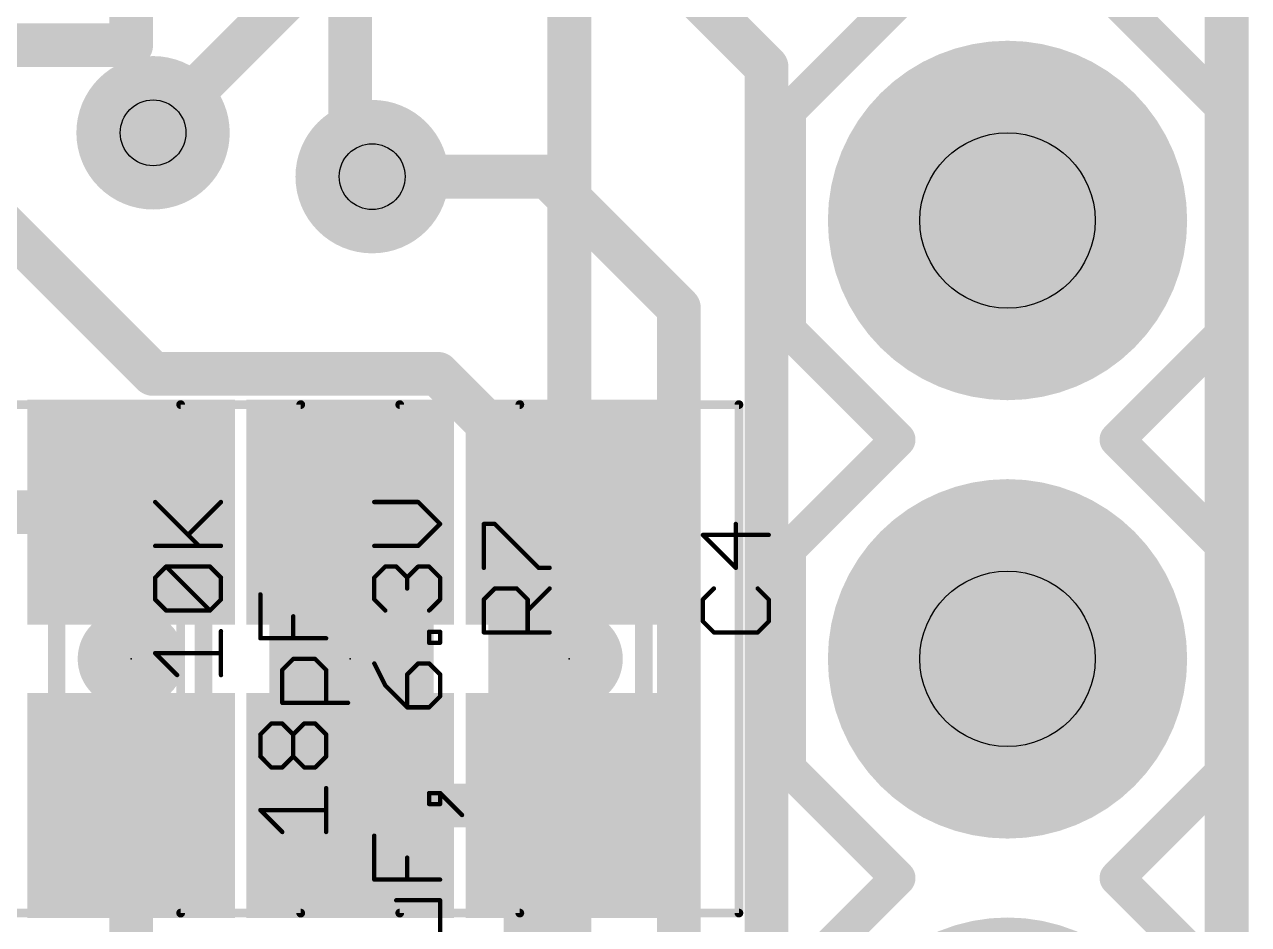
# Model space of a CAD drawing. Extents: x -26 to 81, y -15 to 33.
# Drawn here: x 10.81 to 17.91, y 11.16 to 16.38 of the extents above; entities that cross this region are included whole.
import ezdxf

# ---------------------------------------------------------------- set-up
doc = ezdxf.new("R2010")
doc.units = 0
for name, color, linetype in [('1', 12, 'CONTINUOUS'), ('16', 132, 'CONTINUOUS'), ('17', 110, 'CONTINUOUS'), ('18', 110, 'CONTINUOUS'), ('20', 53, 'CONTINUOUS'), ('21', 53, 'CONTINUOUS'), ('23', 53, 'CONTINUOUS'), ('25', 253, 'CONTINUOUS'), ('27', 253, 'CONTINUOUS'), ('29', 253, 'CONTINUOUS'), ('30', 253, 'CONTINUOUS'), ('31', 253, 'CONTINUOUS'), ('39', 12, 'CONTINUOUS'), ('44', 253, 'CONTINUOUS'), ('51', 53, 'CONTINUOUS')]:
    doc.layers.add(name, color=color, linetype=linetype)

# ---------------------------------------------------------------- blocks, each defined once
blk = doc.blocks.new('RECT')
blk.add_solid([(-0.5, -0.5), (0.5, -0.5), (-0.5, 0.5), (0.5, 0.5)])
blk = doc.blocks.new('ROUNDP')
at = {"const_width": 0.5}
blk.add_lwpolyline([(0, -0.25, 1), (0, 0.25, 1), (0, -0.25)], format="xyb", dxfattribs=at)
blk = doc.blocks.new('ROUNDV')
at = {"const_width": 0.5}
blk.add_lwpolyline([(0, -0.25, 1), (0, 0.25, 1), (0, -0.25)], format="xyb", dxfattribs=at)

msp = doc.modelspace()

# ---------------------------------------------------------------- linework, layer by layer
at = {"layer": '1', "const_width": 0.254}
for points in [[(11.43, 16.256), (11.43, 19.685)], [(17.78, 19.685), (17.78, 0)], [(12.2, 17.55), (12.2, 16.391)], [(12.7, 17.55), (12.7, 15.621)], [(13.97, 16.51), (13.97, 13.55)], [(12.2, 16.391), (11.557, 15.748)], [(0, 16.256), (11.43, 16.256)], [(12.7, 15.621), (12.827, 15.494)], [(11.43, 13.55), (10.502, 13.55)], [(11.43, 11.85), (11.43, 9.74)], [(13.97, 11.85), (12.7, 11.85)], [(13.97, 9.74), (13.97, 11.85)]]:
    msp.add_lwpolyline(points, dxfattribs=at)
at = {"layer": '1', "const_width": 0.127}
for points in [[(12.2449, 16.3461, 1), (12.1551, 16.4359)], [(12.1365, 16.391, 1), (12.2635, 16.391)], [(11.3665, 16.256, 1), (11.4935, 16.256)], [(11.43, 16.1925, 1), (11.43, 16.3195)], [(11.5121, 15.7929, 1), (11.6019, 15.7031)], [(12.7449, 15.6659, 1), (12.6551, 15.5761)], [(12.6365, 15.621, 1), (12.7635, 15.621)], [(12.7821, 15.4491, 1), (12.8719, 15.5389)], [(11.43, 13.4865, 1), (11.43, 13.6135)], [(13.9065, 13.55, 1), (14.0335, 13.55)], [(11.4935, 11.85, 1), (11.3665, 11.85)], [(12.7, 11.9135, 1), (12.7, 11.7865)], [(14.0335, 11.85, 1), (13.9065, 11.85)], [(13.97, 11.7865, 1), (13.97, 11.9135)]]:
    msp.add_lwpolyline(points, format="xyb", dxfattribs=at)
at = {"layer": '16', "const_width": 0.254}
for points in [[(17.78, 19.685), (17.78, 0)], [(11.557, 15.748), (12.319, 16.51)], [(14.732, 16.51), (15.113, 16.129)], [(15.113, 16.129), (15.113, 10.287)], [(10.16, 15.748), (11.557, 14.351)], [(12.827, 15.494), (13.843, 15.494)], [(13.843, 15.494), (14.605, 14.732)], [(14.605, 14.732), (14.605, 3.175)], [(11.557, 14.351), (13.208, 14.351)], [(13.208, 14.351), (13.716, 13.843)], [(13.716, 13.843), (13.716, 5.08)]]:
    msp.add_lwpolyline(points, dxfattribs=at)
at = {"layer": '16', "const_width": 0.127}
for points in [[(15.1765, 16.129, 1), (15.0495, 16.129)], [(15.0681, 16.0841, 1), (15.1579, 16.1739)], [(11.5121, 15.7929, 1), (11.6019, 15.7031)], [(12.827, 15.5575, 1), (12.827, 15.4305)], [(13.8879, 15.5389, 1), (13.7981, 15.4491)], [(13.843, 15.4305, 1), (13.843, 15.5575)], [(14.6685, 14.732, 1), (14.5415, 14.732)], [(14.5601, 14.6871, 1), (14.6499, 14.7769)], [(11.557, 14.4145, 1), (11.557, 14.2875)], [(13.2529, 14.3959, 1), (13.1631, 14.3061)], [(13.208, 14.2875, 1), (13.208, 14.4145)], [(11.5121, 14.3061, 1), (11.6019, 14.3959)], [(13.7795, 13.843, 1), (13.6525, 13.843)], [(13.6711, 13.7981, 1), (13.7609, 13.8879)]]:
    msp.add_lwpolyline(points, format="xyb", dxfattribs=at)
at = {"layer": '20', "const_width": 0.2032}
msp.add_lwpolyline([(17.78, 0), (17.78, 33.02)], dxfattribs=at)
at = {"layer": '21'}
for points, const_width in [([(15.875, 16.51), (15.24, 15.875)], 0.2032), ([(17.78, 15.875), (17.145, 16.51)], 0.2032), ([(15.24, 14.605), (15.24, 15.875)], 0.2032), ([(17.78, 15.875), (17.78, 14.605)], 0.2032), ([(15.875, 13.97), (15.24, 14.605)], 0.2032), ([(17.78, 14.605), (17.145, 13.97)], 0.2032), ([(15.875, 13.97), (15.24, 13.335)], 0.2032), ([(17.78, 13.335), (17.145, 13.97)], 0.2032), ([(15.24, 12.065), (15.24, 13.335)], 0.2032), ([(17.78, 13.335), (17.78, 12.065)], 0.2032), ([(11.3995, 12.7), (11.4605, 12.7)], 0.5588), ([(14.0005, 12.7), (13.9395, 12.7)], 0.5588), ([(15.875, 11.43), (15.24, 12.065)], 0.2032), ([(17.78, 12.065), (17.145, 11.43)], 0.2032), ([(15.875, 11.43), (15.24, 10.795)], 0.2032), ([(17.78, 10.795), (17.145, 11.43)], 0.2032)]:
    msp.add_lwpolyline(points, dxfattribs=dict(at, const_width=const_width))
for points, const_width in [([(15.2908, 15.875, 1), (15.1892, 15.875)], 0.1016), ([(17.8308, 15.875, 1), (17.7292, 15.875)], 0.1016), ([(15.2041, 15.9109, 1), (15.2759, 15.8391)], 0.1016), ([(17.7441, 15.8391, 1), (17.8159, 15.9109)], 0.1016), ([(15.2759, 14.6409, 1), (15.2041, 14.5691)], 0.1016), ([(17.8159, 14.5691, 1), (17.7441, 14.6409)], 0.1016), ([(15.1892, 14.605, 1), (15.2908, 14.605)], 0.1016), ([(17.7292, 14.605, 1), (17.8308, 14.605)], 0.1016), ([(15.9109, 13.9341, 1), (15.8391, 14.0059)], 0.1016), ([(15.8391, 13.9341, 1), (15.9109, 14.0059)], 0.1016), ([(17.1809, 14.0059, 1), (17.1091, 13.9341)], 0.1016), ([(17.1091, 14.0059, 1), (17.1809, 13.9341)], 0.1016), ([(15.2908, 13.335, 1), (15.1892, 13.335)], 0.1016), ([(15.2041, 13.3709, 1), (15.2759, 13.2991)], 0.1016), ([(17.8308, 13.335, 1), (17.7292, 13.335)], 0.1016), ([(17.7441, 13.2991, 1), (17.8159, 13.3709)], 0.1016), ([(11.3995, 12.8397, 1), (11.3995, 12.5603)], 0.2794), ([(11.4605, 12.5603, 1), (11.4605, 12.8397)], 0.2794), ([(13.9395, 12.8397, 1), (13.9395, 12.5603)], 0.2794), ([(14.0005, 12.5603, 1), (14.0005, 12.8397)], 0.2794), ([(15.2759, 12.1009, 1), (15.2041, 12.0291)], 0.1016), ([(17.8159, 12.0291, 1), (17.7441, 12.1009)], 0.1016), ([(15.1892, 12.065, 1), (15.2908, 12.065)], 0.1016), ([(17.7292, 12.065, 1), (17.8308, 12.065)], 0.1016), ([(15.9109, 11.3941, 1), (15.8391, 11.4659)], 0.1016), ([(15.8391, 11.3941, 1), (15.9109, 11.4659)], 0.1016), ([(17.1809, 11.4659, 1), (17.1091, 11.3941)], 0.1016), ([(17.1091, 11.4659, 1), (17.1809, 11.3941)], 0.1016)]:
    msp.add_lwpolyline(points, format="xyb", dxfattribs=dict(at, const_width=const_width))
at = {"layer": '23'}
for p in [(11.43, 12.7), (12.7, 12.7), (13.97, 12.7)]:
    msp.add_point(p, dxfattribs=at)
at = {"layer": '25', "const_width": 0.0254}
for points in [[(13.4744, 13.2275), (13.4744, 13.4817)], [(13.4744, 13.4817), (13.5379, 13.4817)], [(13.5379, 13.4817), (13.7921, 13.2275)], [(14.935, 13.2275), (14.935, 13.4817)], [(15.1257, 13.4182), (14.7444, 13.4182)], [(14.7444, 13.4182), (14.935, 13.2275)], [(13.7921, 13.2275), (13.8557, 13.2275)], [(13.4744, 13.0439), (13.5379, 13.1075)], [(13.4744, 12.8533), (13.4744, 13.0439)], [(13.5379, 13.1075), (13.665, 13.1075)], [(13.665, 13.1075), (13.7286, 13.0439)], [(13.7286, 12.9804), (13.8557, 13.1075)], [(13.7286, 13.0439), (13.7286, 12.8533)], [(14.8079, 13.1075), (14.7444, 13.0439)], [(14.7444, 13.0439), (14.7444, 12.9168)], [(15.1257, 13.0439), (15.0621, 13.1075)], [(15.1257, 12.9168), (15.1257, 13.0439)], [(14.7444, 12.9168), (14.8079, 12.8533)], [(15.0621, 12.8533), (15.1257, 12.9168)], [(13.8557, 12.8533), (13.4744, 12.8533)], [(14.8079, 12.8533), (15.0621, 12.8533)]]:
    msp.add_lwpolyline(points, dxfattribs=at)
at = {"layer": '25', "const_width": 0.0127}
for points in [[(13.4807, 13.4817, 1), (13.468, 13.4817)], [(13.4744, 13.4881, 1), (13.4744, 13.4754)], [(13.5424, 13.4862, 1), (13.5334, 13.4772)], [(13.5379, 13.4754, 1), (13.5379, 13.4881)], [(14.9414, 13.4817, 1), (14.9287, 13.4817)], [(14.7444, 13.4245, 1), (14.7444, 13.4118)], [(14.7489, 13.4226, 1), (14.7399, 13.4137)], [(15.1257, 13.4118, 1), (15.1257, 13.4245)], [(13.468, 13.2275, 1), (13.4807, 13.2275)], [(13.7921, 13.2338, 1), (13.7921, 13.2211)], [(13.7877, 13.223, 1), (13.7966, 13.232)], [(13.8557, 13.2211, 1), (13.8557, 13.2338)], [(14.9287, 13.2275, 1), (14.9414, 13.2275)], [(14.9305, 13.223, 1), (14.9395, 13.232)], [(13.4807, 13.0439, 1), (13.468, 13.0439)], [(13.5379, 13.1138, 1), (13.5379, 13.1012)], [(13.5424, 13.103, 1), (13.5334, 13.112)], [(13.6695, 13.112, 1), (13.6605, 13.103)], [(13.665, 13.1012, 1), (13.665, 13.1138)], [(13.7349, 13.0439, 1), (13.7222, 13.0439)], [(13.8602, 13.103, 1), (13.8512, 13.112)], [(14.7507, 13.0439, 1), (14.738, 13.0439)], [(14.8124, 13.103, 1), (14.8034, 13.112)], [(15.0666, 13.112, 1), (15.0577, 13.103)], [(15.132, 13.0439, 1), (15.1194, 13.0439)], [(13.4699, 13.0484, 1), (13.4789, 13.0395)], [(13.7241, 12.9849, 1), (13.7331, 12.9759)], [(13.7241, 13.0395, 1), (13.7331, 13.0484)], [(14.7399, 13.0484, 1), (14.7489, 13.0395)], [(15.1212, 13.0395, 1), (15.1302, 13.0484)], [(14.7489, 12.9213, 1), (14.7399, 12.9123)], [(14.738, 12.9168, 1), (14.7507, 12.9168)], [(15.1194, 12.9168, 1), (15.132, 12.9168)], [(15.1302, 12.9123, 1), (15.1212, 12.9213)], [(13.4744, 12.8596, 1), (13.4744, 12.8469)], [(13.468, 12.8533, 1), (13.4807, 12.8533)], [(13.7222, 12.8533, 1), (13.7349, 12.8533)], [(13.8557, 12.8469, 1), (13.8557, 12.8596)], [(14.8079, 12.8596, 1), (14.8079, 12.8469)], [(14.8034, 12.8488, 1), (14.8124, 12.8578)], [(15.0577, 12.8578, 1), (15.0666, 12.8488)], [(15.0621, 12.8469, 1), (15.0621, 12.8596)]]:
    msp.add_lwpolyline(points, format="xyb", dxfattribs=at)
at = {"layer": '27', "const_width": 0.0254}
for points in [[(11.8236, 13.3545), (11.5694, 13.6087)], [(11.76, 13.418), (11.9507, 13.6087)], [(13.0936, 13.6087), (12.8394, 13.6087)], [(13.2207, 13.4816), (13.0936, 13.6087)], [(13.0936, 13.3545), (13.2207, 13.4816)], [(11.5694, 13.3545), (11.9507, 13.3545)], [(12.8394, 13.3545), (13.0936, 13.3545)], [(11.5694, 13.1709), (11.6329, 13.2345)], [(11.6329, 13.2345), (11.8871, 13.2345)], [(11.8871, 12.9803), (11.6329, 13.2345)], [(11.8871, 13.2345), (11.9507, 13.1709)], [(12.8394, 13.1709), (12.9029, 13.2345)], [(12.9029, 13.2345), (12.9665, 13.2345)], [(12.9665, 13.2345), (13.03, 13.1709)], [(13.03, 13.1709), (13.0936, 13.2345)], [(13.0936, 13.2345), (13.1571, 13.2345)], [(13.1571, 13.2345), (13.2207, 13.1709)], [(11.5694, 13.0438), (11.5694, 13.1709)], [(11.9507, 13.1709), (11.9507, 13.0438)], [(12.8394, 13.0438), (12.8394, 13.1709)], [(13.03, 13.1709), (13.03, 13.1074)], [(13.2207, 13.1709), (13.2207, 13.0438)], [(11.6329, 12.9803), (11.5694, 13.0438)], [(11.9507, 13.0438), (11.8871, 12.9803)], [(12.179, 12.8193), (12.179, 13.0735)], [(12.9029, 12.9803), (12.8394, 13.0438)], [(13.2207, 13.0438), (13.1571, 12.9803)], [(11.8871, 12.9803), (11.6329, 12.9803)], [(12.3696, 12.8193), (12.3696, 12.9464)], [(11.9507, 12.6061), (11.9507, 12.8603)], [(13.1571, 12.7932), (13.1571, 12.8567)], [(13.1571, 12.8567), (13.2207, 12.8567)], [(13.2207, 12.8567), (13.2207, 12.7932)], [(12.5603, 12.8193), (12.179, 12.8193)], [(13.2207, 12.7932), (13.1571, 12.7932)], [(11.6965, 12.6061), (11.5694, 12.7332)], [(11.5694, 12.7332), (11.9507, 12.7332)], [(12.3061, 12.6358), (12.3696, 12.6993)], [(12.3696, 12.6993), (12.4967, 12.6993)], [(12.4967, 12.6993), (12.5603, 12.6358)], [(12.3061, 12.4451), (12.3061, 12.6358)], [(12.5603, 12.6358), (12.5603, 12.4451)], [(12.8394, 12.6732), (12.9029, 12.5461)], [(13.0936, 12.6732), (13.03, 12.6096)], [(13.1571, 12.6732), (13.0936, 12.6732)], [(13.2207, 12.6096), (13.1571, 12.6732)], [(12.9029, 12.5461), (13.03, 12.419)], [(13.03, 12.6096), (13.03, 12.419)], [(13.2207, 12.4825), (13.2207, 12.6096)], [(13.1571, 12.419), (13.2207, 12.4825)], [(12.6874, 12.4451), (12.3061, 12.4451)], [(13.03, 12.419), (13.1571, 12.419)], [(12.179, 12.2616), (12.2425, 12.3251)], [(12.2425, 12.3251), (12.3061, 12.3251)], [(12.3061, 12.3251), (12.3696, 12.2616)], [(12.3696, 12.2616), (12.4332, 12.3251)], [(12.4332, 12.3251), (12.4967, 12.3251)], [(12.4967, 12.3251), (12.5603, 12.2616)], [(12.179, 12.1345), (12.179, 12.2616)], [(12.3696, 12.1345), (12.3696, 12.2616)], [(12.5603, 12.2616), (12.5603, 12.1345)], [(12.2425, 12.0709), (12.179, 12.1345)], [(12.3696, 12.1345), (12.3061, 12.0709)], [(12.4332, 12.0709), (12.3696, 12.1345)], [(12.5603, 12.1345), (12.4967, 12.0709)], [(12.3061, 12.0709), (12.2425, 12.0709)], [(12.4967, 12.0709), (12.4332, 12.0709)], [(12.5603, 11.6967), (12.5603, 11.9509)], [(13.2207, 11.9224), (13.1571, 11.9224)], [(13.1571, 11.9224), (13.1571, 11.8588)], [(13.3478, 11.7953), (13.2207, 11.9224)], [(13.2207, 11.8588), (13.2207, 11.9224)], [(13.1571, 11.8588), (13.2207, 11.8588)], [(12.3061, 11.6967), (12.179, 11.8238)], [(12.179, 11.8238), (12.5603, 11.8238)], [(12.8394, 11.4211), (12.8394, 11.6753)], [(13.03, 11.4211), (13.03, 11.5482)], [(13.2207, 11.4211), (12.8394, 11.4211)], [(13.2207, 11.3011), (12.9665, 11.3011)], [(13.2207, 11.1104), (13.2207, 11.3011)]]:
    msp.add_lwpolyline(points, dxfattribs=at)
at = {"layer": '27', "const_width": 0.0127}
for points in [[(11.5739, 13.6132, 1), (11.5649, 13.6042)], [(11.9552, 13.6042, 1), (11.9462, 13.6132)], [(12.8394, 13.615, 1), (12.8394, 13.6023)], [(13.0981, 13.6132, 1), (13.0891, 13.6042)], [(13.0936, 13.6023, 1), (13.0936, 13.615)], [(13.2252, 13.4771, 1), (13.2162, 13.4861)], [(13.2162, 13.4771, 1), (13.2252, 13.4861)], [(11.7555, 13.4225, 1), (11.7645, 13.4136)], [(11.5694, 13.3608, 1), (11.5694, 13.3481)], [(11.8191, 13.35, 1), (11.8281, 13.359)], [(11.9507, 13.3481, 1), (11.9507, 13.3608)], [(12.8394, 13.3608, 1), (12.8394, 13.3481)], [(13.0891, 13.359, 1), (13.0981, 13.35)], [(13.0936, 13.3481, 1), (13.0936, 13.3608)], [(11.6329, 13.2409, 1), (11.6329, 13.2282)], [(11.6374, 13.239, 1), (11.6284, 13.23)], [(11.6374, 13.23, 1), (11.6284, 13.239)], [(11.8916, 13.239, 1), (11.8827, 13.23)], [(11.8871, 13.2282, 1), (11.8871, 13.2409)], [(12.9029, 13.2408, 1), (12.9029, 13.2281)], [(12.9074, 13.23, 1), (12.8984, 13.239)], [(12.971, 13.239, 1), (12.962, 13.23)], [(12.9665, 13.2281, 1), (12.9665, 13.2408)], [(13.0936, 13.2408, 1), (13.0936, 13.2281)], [(13.0981, 13.23, 1), (13.0891, 13.239)], [(13.1616, 13.239, 1), (13.1527, 13.23)], [(13.1571, 13.2281, 1), (13.1571, 13.2408)], [(11.5757, 13.1709, 1), (11.563, 13.1709)], [(11.5649, 13.1754, 1), (11.5739, 13.1665)], [(11.9571, 13.1709, 1), (11.9444, 13.1709)], [(11.9462, 13.1665, 1), (11.9552, 13.1754)], [(12.8457, 13.1709, 1), (12.833, 13.1709)], [(12.8349, 13.1754, 1), (12.8439, 13.1664)], [(13.0364, 13.1709, 1), (13.0237, 13.1709)], [(13.0255, 13.1754, 1), (13.0345, 13.1664)], [(13.0255, 13.1664, 1), (13.0345, 13.1754)], [(13.2271, 13.1709, 1), (13.2144, 13.1709)], [(13.2162, 13.1664, 1), (13.2252, 13.1754)], [(11.5739, 13.0483, 1), (11.5649, 13.0393)], [(11.9552, 13.0393, 1), (11.9462, 13.0483)], [(12.1853, 13.0735, 1), (12.1726, 13.0735)], [(12.8439, 13.0483, 1), (12.8349, 13.0393)], [(13.0237, 13.1074, 1), (13.0364, 13.1074)], [(13.2252, 13.0393, 1), (13.2162, 13.0483)], [(11.563, 13.0438, 1), (11.5757, 13.0438)], [(11.6329, 12.9866, 1), (11.6329, 12.9739)], [(11.6284, 12.9758, 1), (11.6374, 12.9848)], [(11.8827, 12.9848, 1), (11.8916, 12.9758)], [(11.8827, 12.9758, 1), (11.8916, 12.9848)], [(11.8871, 12.9739, 1), (11.8871, 12.9866)], [(11.9444, 13.0438, 1), (11.9571, 13.0438)], [(12.833, 13.0438, 1), (12.8457, 13.0438)], [(12.8984, 12.9758, 1), (12.9074, 12.9848)], [(13.1527, 12.9848, 1), (13.1616, 12.9758)], [(13.2144, 13.0438, 1), (13.2271, 13.0438)], [(12.376, 12.9464, 1), (12.3633, 12.9464)], [(11.9571, 12.8603, 1), (11.9444, 12.8603)], [(13.1571, 12.8631, 1), (13.1571, 12.8504)], [(13.1635, 12.8567, 1), (13.1508, 12.8567)], [(13.2271, 12.8567, 1), (13.2144, 12.8567)], [(13.2207, 12.8504, 1), (13.2207, 12.8631)], [(12.1726, 12.8193, 1), (12.1853, 12.8193)], [(12.179, 12.8257, 1), (12.179, 12.813)], [(12.3633, 12.8193, 1), (12.376, 12.8193)], [(12.5603, 12.813, 1), (12.5603, 12.8257)], [(13.1571, 12.7995, 1), (13.1571, 12.7868)], [(13.1508, 12.7932, 1), (13.1635, 12.7932)], [(13.2144, 12.7932, 1), (13.2271, 12.7932)], [(13.2207, 12.7868, 1), (13.2207, 12.7995)], [(11.5739, 12.7377, 1), (11.5649, 12.7287)], [(11.5694, 12.7395, 1), (11.5694, 12.7268)], [(11.9507, 12.7268, 1), (11.9507, 12.7395)], [(12.3696, 12.7057, 1), (12.3696, 12.693)], [(12.3741, 12.6948, 1), (12.3651, 12.7038)], [(12.5012, 12.7038, 1), (12.4923, 12.6948)], [(12.4967, 12.693, 1), (12.4967, 12.7057)], [(12.3124, 12.6358, 1), (12.2997, 12.6358)], [(12.3016, 12.6403, 1), (12.3106, 12.6313)], [(12.5666, 12.6358, 1), (12.554, 12.6358)], [(12.5558, 12.6313, 1), (12.5648, 12.6403)], [(12.8451, 12.676, 1), (12.8337, 12.6703)], [(13.0936, 12.6795, 1), (13.0936, 12.6668)], [(13.0981, 12.6687, 1), (13.0891, 12.6777)], [(13.1616, 12.6777, 1), (13.1527, 12.6687)], [(13.1571, 12.6668, 1), (13.1571, 12.6795)], [(11.692, 12.6016, 1), (11.701, 12.6106)], [(11.9444, 12.6061, 1), (11.9571, 12.6061)], [(12.9074, 12.5506, 1), (12.8984, 12.5416)], [(13.0364, 12.6096, 1), (13.0237, 12.6096)], [(13.0255, 12.6141, 1), (13.0345, 12.6051)], [(13.2271, 12.6096, 1), (13.2144, 12.6096)], [(13.2162, 12.6051, 1), (13.2252, 12.6141)], [(12.8973, 12.5432, 1), (12.9086, 12.5489)], [(13.2144, 12.4825, 1), (13.2271, 12.4825)], [(13.2252, 12.478, 1), (13.2162, 12.487)], [(12.2997, 12.4451, 1), (12.3124, 12.4451)], [(12.3061, 12.4515, 1), (12.3061, 12.4388)], [(12.554, 12.4451, 1), (12.5666, 12.4451)], [(12.6874, 12.4388, 1), (12.6874, 12.4515)], [(13.03, 12.4253, 1), (13.03, 12.4126)], [(13.0237, 12.419, 1), (13.0364, 12.419)], [(13.0255, 12.4145, 1), (13.0345, 12.4235)], [(13.1527, 12.4235, 1), (13.1616, 12.4145)], [(13.1571, 12.4126, 1), (13.1571, 12.4253)], [(12.2425, 12.3315, 1), (12.2425, 12.3188)], [(12.247, 12.3206, 1), (12.238, 12.3296)], [(12.3106, 12.3296, 1), (12.3016, 12.3206)], [(12.3061, 12.3188, 1), (12.3061, 12.3315)], [(12.4332, 12.3315, 1), (12.4332, 12.3188)], [(12.4377, 12.3206, 1), (12.4287, 12.3296)], [(12.5012, 12.3296, 1), (12.4923, 12.3206)], [(12.4967, 12.3188, 1), (12.4967, 12.3315)], [(12.1853, 12.2616, 1), (12.1726, 12.2616)], [(12.1745, 12.2661, 1), (12.1835, 12.2571)], [(12.3651, 12.2661, 1), (12.3741, 12.2571)], [(12.376, 12.2616, 1), (12.3633, 12.2616)], [(12.3651, 12.2571, 1), (12.3741, 12.2661)], [(12.5666, 12.2616, 1), (12.554, 12.2616)], [(12.5558, 12.2571, 1), (12.5648, 12.2661)], [(12.1726, 12.1345, 1), (12.1853, 12.1345)], [(12.1835, 12.1389, 1), (12.1745, 12.13)], [(12.3741, 12.1389, 1), (12.3651, 12.13)], [(12.3633, 12.1345, 1), (12.376, 12.1345)], [(12.3741, 12.13, 1), (12.3651, 12.1389)], [(12.554, 12.1345, 1), (12.5666, 12.1345)], [(12.5648, 12.13, 1), (12.5558, 12.1389)], [(12.2425, 12.0773, 1), (12.2425, 12.0646)], [(12.238, 12.0664, 1), (12.247, 12.0754)], [(12.3016, 12.0754, 1), (12.3106, 12.0664)], [(12.3061, 12.0646, 1), (12.3061, 12.0773)], [(12.4332, 12.0773, 1), (12.4332, 12.0646)], [(12.4287, 12.0664, 1), (12.4377, 12.0754)], [(12.4923, 12.0754, 1), (12.5012, 12.0664)], [(12.4967, 12.0646, 1), (12.4967, 12.0773)], [(12.5666, 11.9509, 1), (12.554, 11.9509)], [(13.1571, 11.9287, 1), (13.1571, 11.916)], [(13.1635, 11.9224, 1), (13.1508, 11.9224)], [(13.2252, 11.9269, 1), (13.2162, 11.9179)], [(13.2271, 11.9224, 1), (13.2144, 11.9224)], [(13.2207, 11.916, 1), (13.2207, 11.9287)], [(13.1571, 11.8652, 1), (13.1571, 11.8525)], [(13.1508, 11.8588, 1), (13.1635, 11.8588)], [(13.2144, 11.8588, 1), (13.2271, 11.8588)], [(13.2207, 11.8525, 1), (13.2207, 11.8652)], [(12.1835, 11.8283, 1), (12.1745, 11.8193)], [(12.179, 11.8302, 1), (12.179, 11.8175)], [(12.5603, 11.8175, 1), (12.5603, 11.8302)], [(13.3433, 11.7908, 1), (13.3523, 11.7998)], [(12.3016, 11.6922, 1), (12.3106, 11.7012)], [(12.554, 11.6967, 1), (12.5666, 11.6967)], [(12.8457, 11.6753, 1), (12.833, 11.6753)], [(13.0364, 11.5482, 1), (13.0237, 11.5482)], [(12.833, 11.4211, 1), (12.8457, 11.4211)], [(12.8394, 11.4274, 1), (12.8394, 11.4147)], [(13.0237, 11.4211, 1), (13.0364, 11.4211)], [(13.2207, 11.4147, 1), (13.2207, 11.4274)], [(12.9665, 11.3074, 1), (12.9665, 11.2947)], [(13.2271, 11.3011, 1), (13.2144, 11.3011)], [(13.2207, 11.2947, 1), (13.2207, 11.3074)]]:
    msp.add_lwpolyline(points, format="xyb", dxfattribs=at)
at = {"layer": '39', "const_width": 0.0508}
for points in [[(10.447, 14.173), (12.413, 14.173)], [(11.717, 11.227), (11.717, 14.173)], [(11.717, 14.173), (13.683, 14.173)], [(12.413, 14.173), (12.413, 11.227)], [(12.987, 11.227), (12.987, 14.173)], [(12.987, 14.173), (14.953, 14.173)], [(13.683, 14.173), (13.683, 11.227)], [(14.953, 14.173), (14.953, 11.227)], [(12.413, 11.227), (10.447, 11.227)], [(13.683, 11.227), (11.717, 11.227)], [(14.953, 11.227), (12.987, 11.227)]]:
    msp.add_lwpolyline(points, dxfattribs=at)
at = {"layer": '39', "const_width": 0.0254}
for points in [[(11.7297, 14.173, 1), (11.7043, 14.173)], [(11.717, 14.1857, 1), (11.717, 14.1603)], [(12.4257, 14.173, 1), (12.4003, 14.173)], [(12.413, 14.1603, 1), (12.413, 14.1857)], [(12.9997, 14.173, 1), (12.9743, 14.173)], [(12.987, 14.1857, 1), (12.987, 14.1603)], [(13.6957, 14.173, 1), (13.6703, 14.173)], [(13.683, 14.1603, 1), (13.683, 14.1857)], [(14.9657, 14.173, 1), (14.9403, 14.173)], [(14.953, 14.1603, 1), (14.953, 14.1857)], [(11.717, 11.2397, 1), (11.717, 11.2143)], [(11.7043, 11.227, 1), (11.7297, 11.227)], [(12.4003, 11.227, 1), (12.4257, 11.227)], [(12.413, 11.2143, 1), (12.413, 11.2397)], [(12.987, 11.2397, 1), (12.987, 11.2143)], [(12.9743, 11.227, 1), (12.9997, 11.227)], [(13.6703, 11.227, 1), (13.6957, 11.227)], [(13.683, 11.2143, 1), (13.683, 11.2397)], [(14.9403, 11.227, 1), (14.9657, 11.227)], [(14.953, 11.2143, 1), (14.953, 11.2397)]]:
    msp.add_lwpolyline(points, format="xyb", dxfattribs=at)
at = {"layer": '44'}
for centre, radius in [((11.557, 15.748), 0.1905), ((12.827, 15.494), 0.1905), ((16.51, 15.24), 0.508), ((16.51, 12.7), 0.508)]:
    msp.add_circle(centre, radius, dxfattribs=at)
at = {"layer": '51', "const_width": 0.1016}
for points in [[(10.998, 12.344), (10.998, 13.056)], [(11.849, 12.344), (11.849, 13.056)], [(12.281, 13.056), (12.281, 12.344)], [(13.132, 13.056), (13.132, 12.344)], [(13.551, 13.056), (13.551, 12.344)], [(14.402, 13.056), (14.402, 12.344)]]:
    msp.add_lwpolyline(points, dxfattribs=at)
at = {"layer": '51', "const_width": 0.0508}
for points in [[(11.0234, 13.056, 1), (10.9726, 13.056)], [(11.8744, 13.056, 1), (11.8236, 13.056)], [(12.3064, 13.056, 1), (12.2556, 13.056)], [(13.1574, 13.056, 1), (13.1066, 13.056)], [(13.5764, 13.056, 1), (13.5256, 13.056)], [(14.4274, 13.056, 1), (14.3766, 13.056)], [(10.9726, 12.344, 1), (11.0234, 12.344)], [(11.8236, 12.344, 1), (11.8744, 12.344)], [(12.2556, 12.344, 1), (12.3064, 12.344)], [(13.1066, 12.344, 1), (13.1574, 12.344)], [(13.5256, 12.344, 1), (13.5764, 12.344)], [(14.3766, 12.344, 1), (14.4274, 12.344)]]:
    msp.add_lwpolyline(points, format="xyb", dxfattribs=at)

# ---------------------------------------------------------------- block references
at = {"layer": '1', "xscale": 1.1}
for p, rotation in [((11.43, 13.55), 90), ((12.7, 13.55), 270), ((13.97, 13.55), 270), ((11.43, 11.85), 90), ((12.7, 11.85), 270), ((13.97, 11.85), 270)]:
    msp.add_blockref('RECT', p, dxfattribs=dict(at, rotation=rotation))
at = {"layer": '17'}
for p, xscale, yscale in [((16.51, 15.24), 1.8796, 1.8796), ((16.51, 15.24), 1.8796, 1.8796), ((16.51, 15.24), 1.524, 1.524), ((16.51, 15.24), 1.524, 1.524), ((16.51, 12.7), 1.8796, 1.8796), ((16.51, 12.7), 1.8796, 1.8796), ((16.51, 12.7), 1.524, 1.524), ((16.51, 12.7), 1.524, 1.524)]:
    msp.add_blockref('ROUNDP', p, dxfattribs=dict(at, xscale=xscale, yscale=yscale))
at = {"layer": '18', "xscale": 0.889, "yscale": 0.889}
for p in [(11.557, 15.748), (11.557, 15.748), (12.827, 15.494), (12.827, 15.494)]:
    msp.add_blockref('ROUNDV', p, dxfattribs=at)
at = {"layer": '21', "xscale": 0.4572, "yscale": 0.762, "rotation": 270}
msp.add_blockref('RECT', (12.7, 12.7), dxfattribs=at)
at = {"layer": '29', "xscale": 2.0828, "yscale": 2.0828}
for p in [(16.51, 15.24), (16.51, 12.7), (16.51, 10.16)]:
    msp.add_blockref('ROUNDP', p, dxfattribs=at)
at = {"layer": '29', "xscale": 1.3032, "yscale": 1.2032}
for p, rotation in [((11.43, 13.55), 90), ((12.7, 13.55), 270), ((13.97, 13.55), 270), ((11.43, 11.85), 90), ((12.7, 11.85), 270), ((13.97, 11.85), 270)]:
    msp.add_blockref('RECT', p, dxfattribs=dict(at, rotation=rotation))
at = {"layer": '30', "xscale": 2.0828, "yscale": 2.0828}
for p in [(16.51, 15.24), (16.51, 12.7), (16.51, 10.16)]:
    msp.add_blockref('ROUNDP', p, dxfattribs=at)
at = {"layer": '31', "xscale": 1.1}
for p, rotation in [((11.43, 13.55), 90), ((12.7, 13.55), 270), ((13.97, 13.55), 270), ((11.43, 11.85), 90), ((12.7, 11.85), 270), ((13.97, 11.85), 270)]:
    msp.add_blockref('RECT', p, dxfattribs=dict(at, rotation=rotation))
at = {"layer": '51'}
for p, xscale, yscale, rotation in [((16.51, 15.24), 0.508, 0.508, 270), ((11.4249, 13.2803), 0.5001, 0.95, 90), ((12.7051, 13.2881), 0.5001, 0.95, 270), ((13.9751, 13.2881), 0.5001, 0.95, 270), ((16.51, 12.7), 0.508, 0.508, 270), ((11.4249, 12.1119), 0.5001, 0.95, 90), ((12.7051, 12.1197), 0.5001, 0.95, 270), ((13.9751, 12.1197), 0.5001, 0.95, 270)]:
    msp.add_blockref('RECT', p, dxfattribs=dict(at, xscale=xscale, yscale=yscale, rotation=rotation))

doc.saveas('drawing.dxf')
